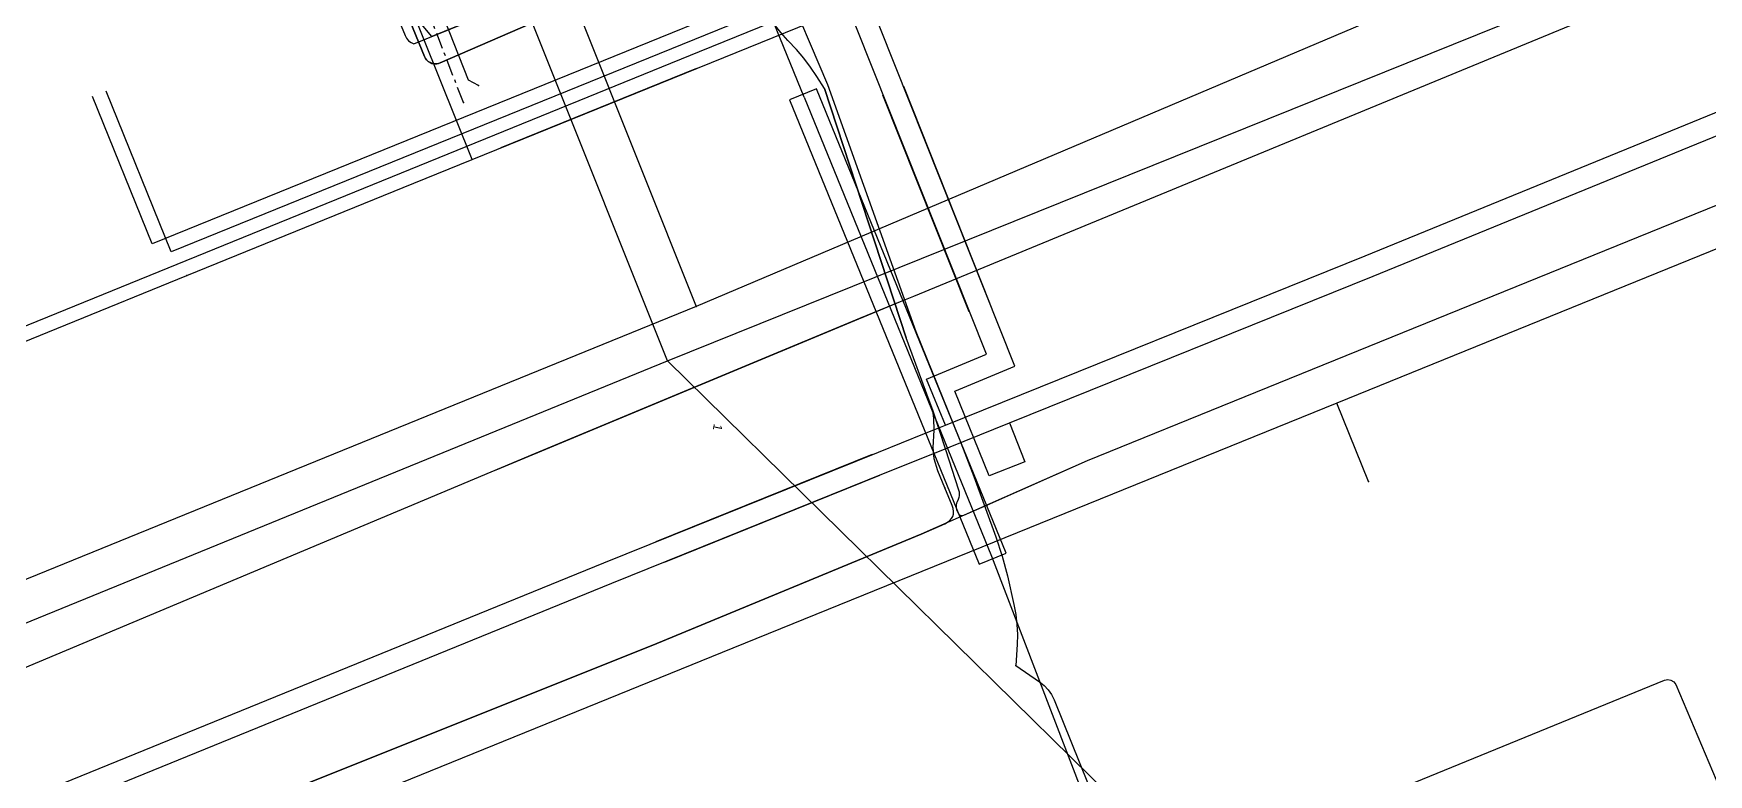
# Model space of a CAD drawing. Header units: metres. Extents: x -529 to 260, y -315 to 217.
# Drawn here: x -379.3 to -321.8, y -245.4 to -220 of the extents above; entities that cross this region are included whole.
import ezdxf

# ---------------------------------------------------------------- set-up
doc = ezdxf.new("R2010")
doc.units = ezdxf.units.M
doc.linetypes.add('DISUSED', pattern=[0.9943, 0.55, -0.1666, 0.1111, -0.1666])
for name, color, linetype, true_color in [('GM0772_GWA_Appurtenance', 7, 'Continuous', 0xba38a8), ('GM0772_GWA_Rioolleiding', 7, 'Continuous', 0xba38a8), ('KL1001_WAT_Appurtenance', 7, 'Continuous', 0x0000ff), ('KL1001_WAT_Mantelbuis', 7, 'Continuous', 0x0000ff), ('KL1001_WAT_Waterleiding', 7, 'Continuous', 0x0000ff), ('KL1011_DAT_Duct', 7, 'Continuous', 0x00ff00), ('KL1011_DAT_ExtraDetailinfo', 7, 'Continuous', 0x00ff00), ('KL1011_DAT_ExtraGeometrie', 7, 'Continuous', 0x00ff00), ('KL1011_DAT_Kabelbed', 7, 'Continuous', 0x00ff00), ('KL1011_DAT_Mantelbuis', 7, 'Continuous', 0x00ff00), ('KL1031_ELS_Appurtenance', 7, 'Continuous', 0x960000), ('KL1031_ELS_Elektriciteitskabel', 7, 'Continuous', 0x960000), ('KL1031_ELS_Mantelbuis', 7, 'Continuous', 0x960000), ('KL1031_EMS_Appurtenance', 7, 'Continuous', 0xc80000), ('KL1031_EMS_Elektriciteitskabel', 7, 'Continuous', 0xc80000), ('KL1031_EMS_Mantelbuis', 7, 'Continuous', 0xc80000), ('KL1031_GLD_OlieGasChemicalienPijpleiding', 7, 'Continuous', 0xffaf3c), ('KL1051_DAT_Annotatie', 7, 'Continuous', 0xffffff), ('KL1051_DAT_Appurtenance', 7, 'Continuous', 0x00ff00), ('KL1051_DAT_Kabelbed', 7, 'Continuous', 0x00ff00), ('KL1051_DAT_Mantelbuis', 7, 'Continuous', 0x00ff00), ('KL1233_WRM_Appurtenance', 7, 'Continuous', 0x008080), ('KL1233_WRM_Mantelbuis', 7, 'Continuous', 0x008080), ('KL1233_WRM_ThermischePijpleiding', 7, 'Continuous', 0x008080)]:
    doc.layers.add(name, color=color, linetype=linetype, true_color=true_color)

msp = doc.modelspace()

# ---------------------------------------------------------------- linework, layer by layer
at = {"layer": 'GM0772_GWA_Appurtenance'}
for p in [(-356.544, -229.347), (-357.535, -231.21)]:
    msp.add_point(p, dxfattribs=at)
at = {"layer": 'GM0772_GWA_Rioolleiding', "linetype": 'CONTINUOUS'}
for points in [[(-357.535, -231.21), (-379.161, -177.11)], [(-370.515, -194.388), (-356.544, -229.347)], [(-357.535, -231.21), (-298.834, -207.553)], [(-316.03, -212.168), (-356.544, -229.347)], [(-356.544, -229.347), (-398.329, -246.355)], [(-413.21, -253.954), (-357.535, -231.21)], [(-333.785, -254.544), (-357.535, -231.21)]]:
    msp.add_lwpolyline(points, dxfattribs=at)
at = {"layer": 'KL1001_WAT_Appurtenance'}
msp.add_point((-374.024, -228.282), dxfattribs=at)
at = {"layer": 'KL1001_WAT_Mantelbuis', "linetype": 'CONTINUOUS'}
msp.add_lwpolyline([(-356.536, -221.189), (-363.249, -223.911)], dxfattribs=at)
at = {"layer": 'KL1001_WAT_Waterleiding', "linetype": 'CONTINUOUS'}
for points in [[(-364.233, -224.31), (-328.48, -209.809), (-323.956, -207.975), (-318.843, -205.901), (-299.696, -198.137)], [(-364.233, -224.31), (-370.938, -207.608), (-371.124, -207.145), (-371.267, -206.789), (-371.657, -205.816), (-371.711, -205.684)], [(-374.024, -228.282), (-366.229, -225.12), (-364.233, -224.31)], [(-442.386, -256.162), (-411.4, -243.523), (-374.024, -228.282)]]:
    msp.add_lwpolyline(points, dxfattribs=at)
at = {"layer": 'KL1011_DAT_Duct', "linetype": 'CONTINUOUS'}
for points in [[(-352.841, -222.163), (-355.658, -215.26)], [(-352.841, -222.163), (-355.658, -215.26)], [(-352.841, -222.163), (-355.658, -215.26)], [(-352.841, -222.163), (-355.658, -215.26)], [(-352.841, -222.163), (-355.658, -215.26)], [(-352.841, -222.163), (-355.658, -215.26)], [(-352.841, -222.163), (-355.658, -215.26)], [(-352.841, -222.163), (-346.413, -237.913)], [(-352.841, -222.163), (-346.413, -237.913)], [(-352.841, -222.163), (-346.413, -237.913)], [(-352.841, -222.163), (-346.413, -237.913)], [(-352.841, -222.163), (-346.413, -237.913)], [(-352.841, -222.163), (-346.413, -237.913)], [(-352.841, -222.163), (-346.413, -237.913)], [(-352.841, -222.163), (-346.413, -237.913)], [(-346.413, -237.913), (-340.114, -254.325)], [(-346.413, -237.913), (-340.114, -254.325)], [(-346.413, -237.913), (-340.114, -254.325)], [(-346.413, -237.913), (-340.114, -254.325)], [(-346.413, -237.913), (-340.114, -254.325)], [(-346.413, -237.913), (-340.114, -254.325)], [(-346.413, -237.913), (-340.114, -254.325)]]:
    msp.add_lwpolyline(points, dxfattribs=at)
at = {"layer": 'KL1011_DAT_ExtraDetailinfo', "linetype": 'CONTINUOUS'}
msp.add_lwpolyline([(-352.841, -222.163), (-346.413, -237.913)], dxfattribs=at)
at = {"layer": 'KL1011_DAT_ExtraGeometrie', "linetype": 'CONTINUOUS'}
msp.add_lwpolyline([(-352.416, -221.882), (-353.342, -222.26), (-346.838, -238.195), (-345.912, -237.817), (-352.416, -221.882)], close=True, dxfattribs=at)
at = {"layer": 'KL1011_DAT_Kabelbed', "linetype": 'CONTINUOUS'}
for points in [[(-352.841, -222.163), (-355.658, -215.26)], [(-352.841, -222.163), (-346.413, -237.913)], [(-346.413, -237.913), (-340.114, -254.325)]]:
    msp.add_lwpolyline(points, dxfattribs=at)
at = {"layer": 'KL1011_DAT_Mantelbuis', "linetype": 'CONTINUOUS'}
msp.add_lwpolyline([(-352.841, -222.163), (-346.413, -237.913)], dxfattribs=at)
at = {"layer": 'KL1031_ELS_Appurtenance'}
for p in [(-364.535, -222.35), (-345.583, -241.668)]:
    msp.add_point(p, dxfattribs=at)
at = {"layer": 'KL1031_ELS_Elektriciteitskabel', "linetype": 'DISUSED'}
msp.add_lwpolyline([(-364.535, -222.35), (-373.52, -199.08)], dxfattribs=at)
at = {"layer": 'KL1031_ELS_Elektriciteitskabel', "linetype": 'CONTINUOUS'}
for points in [[(-372.861, -203.699), (-365.866, -220.777), (-365.834, -220.837), (-365.8, -220.885), (-365.74, -220.942), (-365.671, -220.984), (-365.616, -221.008), (-365.586, -221.015), (-365.515, -221.026), (-365.449, -221.025), (-365.384, -221.013), (-365.327, -220.992), (-357.179, -217.45)], [(-357.179, -217.45), (-365.327, -220.992), (-365.384, -221.013), (-365.449, -221.025), (-365.515, -221.026), (-365.586, -221.015), (-365.616, -221.008), (-365.671, -220.984), (-365.74, -220.942), (-365.8, -220.885), (-365.834, -220.837), (-365.866, -220.777), (-372.483, -204.625)], [(-367.032, -218.842), (-366.533, -220.057), (-366.483, -220.149), (-366.413, -220.23), (-366.328, -220.294), (-366.232, -220.337), (-357.654, -216.855)], [(-367.032, -218.842), (-366.533, -220.057), (-366.483, -220.149), (-366.413, -220.23), (-366.328, -220.294), (-366.232, -220.337), (-357.654, -216.855)], [(-367.032, -218.842), (-366.533, -220.057), (-366.483, -220.149), (-366.413, -220.23), (-366.328, -220.294), (-366.232, -220.337), (-357.654, -216.855)], [(-367.032, -218.842), (-366.533, -220.057), (-366.483, -220.149), (-366.413, -220.23), (-366.328, -220.294), (-366.232, -220.337), (-357.654, -216.855)], [(-367.032, -218.842), (-366.533, -220.057), (-366.483, -220.149), (-366.413, -220.23), (-366.328, -220.294), (-366.232, -220.337), (-357.654, -216.855)], [(-367.032, -218.842), (-366.533, -220.057), (-366.483, -220.149), (-366.413, -220.23), (-366.328, -220.294), (-366.232, -220.337), (-357.654, -216.855)], [(-367.032, -218.842), (-366.533, -220.057), (-366.483, -220.149), (-366.413, -220.23), (-366.328, -220.294), (-366.232, -220.337), (-357.654, -216.855)], [(-367.032, -218.842), (-366.533, -220.057), (-366.483, -220.149), (-366.413, -220.23), (-366.328, -220.294), (-366.232, -220.337), (-357.654, -216.855)], [(-367.032, -218.842), (-366.533, -220.057), (-366.483, -220.149), (-366.413, -220.23), (-366.328, -220.294), (-366.232, -220.337), (-357.654, -216.855)], [(-367.032, -218.842), (-366.533, -220.057), (-366.483, -220.149), (-366.413, -220.23), (-366.328, -220.294), (-366.232, -220.337), (-357.654, -216.855)], [(-367.032, -218.842), (-366.533, -220.057), (-366.483, -220.149), (-366.413, -220.23), (-366.328, -220.294), (-366.232, -220.337), (-357.654, -216.855)], [(-357.654, -216.855), (-365.613, -220.085), (-366.658, -218.843)], [(-353.562, -218.159), (-352.038, -221.738), (-349.01, -230.213), (-347.526, -233.879), (-347.024, -235.185), (-346.268, -237.255), (-346.049, -237.918), (-345.872, -238.595), (-345.649, -239.57), (-345.584, -239.913), (-345.543, -240.257), (-345.528, -240.603), (-345.537, -240.951), (-345.583, -241.668)], [(-345.583, -241.668), (-344.77, -242.229), (-344.613, -242.354), (-344.475, -242.501), (-344.358, -242.666), (-344.266, -242.845), (-341.642, -249.335), (-341.578, -249.433), (-341.481, -249.499), (-341.365, -249.523), (-341.25, -249.5), (-323.329, -242.167), (-323.217, -242.144), (-323.105, -242.165), (-323.009, -242.227), (-322.942, -242.32), (-320.292, -248.557)]]:
    msp.add_lwpolyline(points, dxfattribs=at)
at = {"layer": 'KL1031_ELS_Mantelbuis', "linetype": 'CONTINUOUS'}
for points in [[(-357.517, -217.598), (-365.327, -220.992)], [(-357.517, -217.598), (-365.327, -220.992)], [(-352.038, -221.738), (-349.01, -230.213)]]:
    msp.add_lwpolyline(points, dxfattribs=at)
at = {"layer": 'KL1031_EMS_Appurtenance'}
for p in [(-348.015, -235.576), (-346.566, -236.162)]:
    msp.add_point(p, dxfattribs=at)
at = {"layer": 'KL1031_EMS_Elektriciteitskabel', "linetype": 'CONTINUOUS'}
for points in [[(-275.916, -207.343), (-343.129, -234.648), (-348.824, -237.157), (-357.899, -240.913), (-384.81, -251.668), (-417.639, -264.704), (-439.374, -273.642)], [(-275.916, -207.343), (-343.129, -234.648), (-348.824, -237.157), (-357.899, -240.913), (-384.81, -251.668), (-417.639, -264.704), (-439.374, -273.642)], [(-275.916, -207.343), (-343.129, -234.648), (-348.824, -237.157), (-357.899, -240.913), (-384.81, -251.668), (-417.639, -264.704), (-439.374, -273.642)], [(-275.916, -207.343), (-343.129, -234.648), (-348.824, -237.157), (-357.899, -240.913), (-384.81, -251.668), (-417.639, -264.704), (-439.374, -273.642)], [(-275.916, -207.343), (-343.129, -234.648), (-348.824, -237.157), (-357.899, -240.913), (-384.81, -251.668), (-417.639, -264.704), (-439.374, -273.642)], [(-275.916, -207.343), (-343.129, -234.648), (-348.824, -237.157), (-357.899, -240.913), (-384.81, -251.668), (-417.639, -264.704), (-439.374, -273.642)], [(-275.916, -207.343), (-343.129, -234.648), (-346.566, -236.162)], [(-348.015, -235.576), (-348.256, -234.985), (-348.378, -234.579), (-348.417, -234.185), (-348.385, -233.598), (-348.399, -233.19), (-348.432, -232.91), (-348.55, -232.569), (-349.343, -230.423), (-352.141, -221.868), (-352.405, -221.455), (-352.622, -221.134), (-352.856, -220.825), (-353.106, -220.531), (-353.398, -220.225), (-353.648, -219.952), (-353.874, -219.663), (-354.074, -219.354), (-354.249, -219.029), (-354.911, -217.694), (-356.789, -213.991)], [(-346.566, -236.162), (-347.379, -236.52), (-347.436, -236.537), (-347.483, -236.53), (-347.522, -236.502), (-347.553, -236.451), (-347.605, -236.324), (-347.621, -236.254), (-347.619, -236.175), (-347.601, -236.087), (-347.583, -236.039), (-347.544, -235.954), (-347.524, -235.892), (-347.515, -235.848), (-347.511, -235.796), (-347.513, -235.76), (-347.517, -235.719), (-347.533, -235.649), (-347.985, -234.262), (-348.432, -232.91), (-348.55, -232.569), (-349.343, -230.423), (-352.141, -221.868), (-352.405, -221.455), (-352.622, -221.134), (-352.856, -220.825), (-353.106, -220.531), (-353.398, -220.225), (-353.648, -219.952)], [(-463.073, -283.373), (-439.374, -273.642), (-417.639, -264.704), (-384.81, -251.668), (-357.899, -240.913), (-348.824, -237.157), (-348.022, -236.804), (-347.924, -236.753), (-347.845, -236.693), (-347.785, -236.627), (-347.743, -236.552), (-347.721, -236.471), (-347.718, -236.381), (-347.735, -236.285), (-347.769, -236.179), (-348.015, -235.576)]]:
    msp.add_lwpolyline(points, dxfattribs=at)
at = {"layer": 'KL1031_EMS_Mantelbuis', "linetype": 'CONTINUOUS'}
for points in [[(-352.141, -221.868), (-349.343, -230.423)], [(-352.141, -221.868), (-349.343, -230.423)], [(-348.824, -237.157), (-357.899, -240.913)]]:
    msp.add_lwpolyline(points, dxfattribs=at)
at = {"layer": 'KL1031_GLD_OlieGasChemicalienPijpleiding', "linetype": 'CONTINUOUS'}
msp.add_lwpolyline([(-238.448, -172.749), (-356.44, -220.608), (-379.786, -230.12)], dxfattribs=at)
at = {"layer": 'KL1051_DAT_Appurtenance'}
msp.add_point((-364.011, -221.763), dxfattribs=at)
at = {"layer": 'KL1051_DAT_Kabelbed', "linetype": 'CONTINUOUS'}
for points in [[(-414.567, -259.234), (-409.624, -253.851), (-379.654, -241.77), (-362.078, -234.398), (-350.929, -229.746), (-349.539, -229.18), (-349.076, -228.992), (-291.712, -205.326)], [(-364.011, -221.763), (-364.36, -221.581), (-365.838, -217.834)], [(-363.404, -234.951), (-349.539, -229.18)]]:
    msp.add_lwpolyline(points, dxfattribs=at)
at = {"layer": 'KL1051_DAT_Mantelbuis', "linetype": 'CONTINUOUS'}
msp.add_lwpolyline([(-363.404, -234.951), (-349.539, -229.18)], dxfattribs=at)
at = {"layer": 'KL1233_WRM_Appurtenance'}
msp.add_point((-333.477, -235.349), dxfattribs=at)
at = {"layer": 'KL1233_WRM_Mantelbuis', "linetype": 'CONTINUOUS'}
for points in [[(-346.474, -229.237), (-349.429, -221.8)], [(-350.15, -222.092), (-347.192, -229.518)], [(-350.509, -234.431), (-357.931, -237.424)], [(-357.639, -238.116), (-350.244, -235.133)]]:
    msp.add_lwpolyline(points, dxfattribs=at)
at = {"layer": 'KL1233_WRM_ThermischePijpleiding', "linetype": 'CONTINUOUS'}
for points in [[(-347.996, -233.418), (-333.601, -227.613), (-290.889, -210.141), (-273.566, -203.113), (-255.084, -195.635), (-236.063, -187.991), (-204.72, -175.339), (-190.374, -169.5), (-183.995, -166.914), (-179.526, -165.101)], [(-345.796, -233.34), (-333.319, -228.309), (-290.606, -210.835), (-273.285, -203.808), (-254.804, -196.33), (-235.782, -188.687), (-204.438, -176.035), (-190.091, -170.195), (-183.713, -167.609), (-180.173, -166.175)], [(-234.499, -192.041), (-272.061, -207.289), (-304.556, -220.48), (-334.568, -232.662)], [(-302.278, -197.592), (-375.209, -227.196), (-377.257, -222.147)], [(-301.59, -197.852), (-374.557, -227.471), (-376.793, -221.959)], [(-345.796, -233.34), (-345.267, -234.682), (-346.491, -235.16), (-347.669, -232.249), (-345.617, -231.397), (-352.307, -214.581), (-357.489, -216.618), (-358.099, -215.1)], [(-347.996, -233.418), (-348.647, -231.843), (-346.586, -230.987), (-352.728, -215.553), (-357.91, -217.588), (-358.593, -215.872)], [(-334.568, -232.662), (-355.286, -241.073), (-385.669, -253.407), (-440.057, -275.484), (-447.542, -257.041), (-454.555, -239.767)], [(-333.477, -235.349), (-334.568, -232.662)], [(-462.24, -279.104), (-461.741, -280.472), (-460.843, -280.107), (-459.856, -279.705), (-431.175, -268.041), (-410.961, -259.818), (-386.467, -249.855), (-359.438, -238.841), (-350.006, -235.037), (-348.429, -234.402), (-348.376, -234.38), (-345.796, -233.34)], [(-461.96, -277.678), (-461.302, -279.484), (-461.126, -279.412), (-460.138, -279.011), (-431.458, -267.346), (-411.244, -259.123), (-386.75, -249.161), (-359.721, -238.146), (-350.287, -234.342), (-348.71, -233.706), (-348.341, -233.558), (-347.996, -233.418)]]:
    msp.add_lwpolyline(points, dxfattribs=at)

# ---------------------------------------------------------------- texts
at = {"layer": 'KL1051_DAT_Annotatie', "insert": (-355.934, -233.358), "char_height": 0.3, "attachment_point": 7, "rotation": 258.163}
msp.add_mtext('1', dxfattribs=at)

doc.saveas('drawing.dxf')
